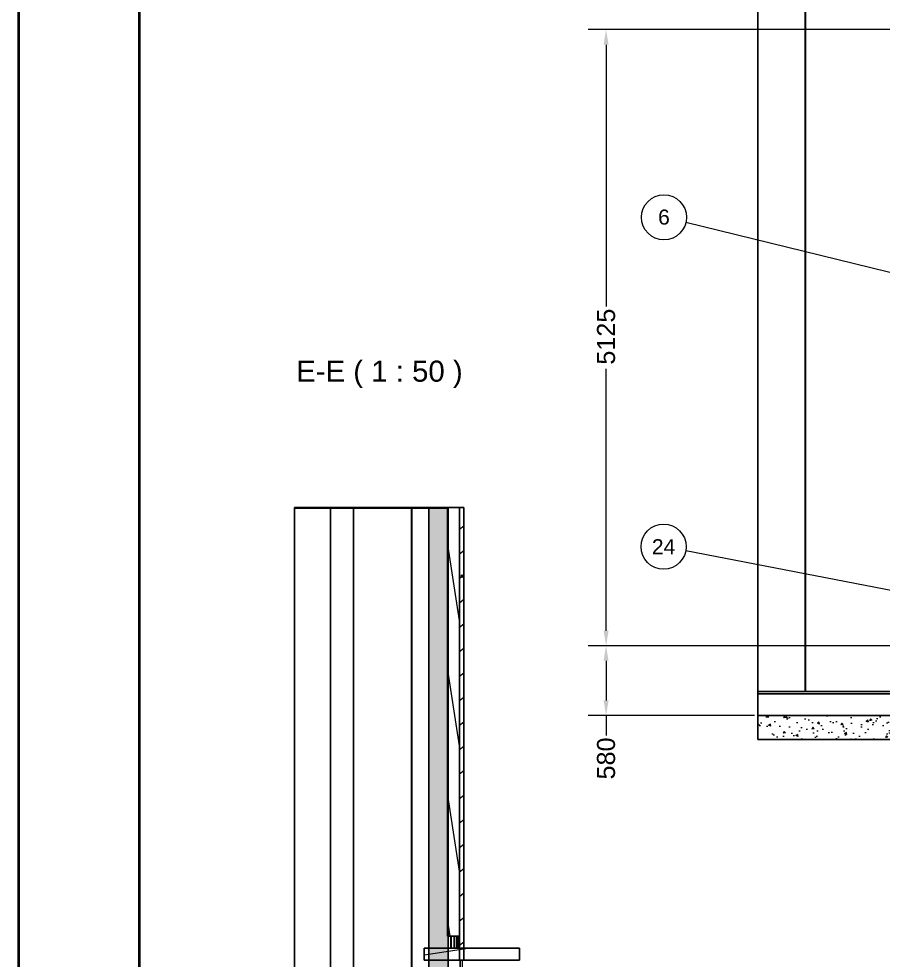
# Model space of a CAD drawing. Header units: millimetres. Extents: x -4172 to 126100, y -2 to 142133.
# Drawn here: x 0 to 14380, y 9305 to 24966 of the extents above; entities that cross this region are included whole.
import ezdxf

# ---------------------------------------------------------------- set-up
doc = ezdxf.new("R2010")
doc.units = ezdxf.units.MM
doc.header["$LTSCALE"] = 100
doc.layers.get('0').update_dxf_attribs({"lineweight": 18})
for name, color, linetype, lineweight in [('Border', 7, 'Continuous', 35), ('Dimension', 7, 'Continuous', 18), ('Hatch', 7, 'Continuous', 18), ('Symbol', 7, 'Continuous', 18), ('Visible', 7, 'Continuous', 25)]:
    doc.layers.add(name, color=color, linetype=linetype, lineweight=lineweight)
doc.layers.add('P_Biomass (BM)', color=150, linetype='Continuous', lineweight=18, true_color=0x007fff)
doc.styles.add('Label Text', font='arial.ttf')
doc.styles.add('Note Text', font='arial.ttf')
doc.styles.add('Title', font='arial.ttf')
doc.dimstyles.new('Default - Method 2b', dxfattribs={"dimscale": 100, "dimtxt": 3, "dimasz": 2.5, "dimexe": 3, "dimexo": 0.5, "dimgap": 0.7, "dimtad": 0, "dimtoh": 1, "dimdec": 1, "dimrnd": 1e-08, "dimtxsty": 'Title', "dimcen": 0.09, "dimdle": 10, "dimclrd": 256, "dimclre": 256, "dimclrt": 7, "dimadec": 0, "dimazin": 2, "dimtfac": 0.833333, "dimtdec": 1, "dimtmove": 0, "dimatfit": 3, "dimfxl": 1, "dimtolj": 1, "dimlwd": -1, "dimlwe": -1, "dimarcsym": 0})
pattern_1 = [(188.7578, (0, 0), (48.342, -313.798), [])]

# ---------------------------------------------------------------- blocks, each defined once
blk = doc.blocks.new('Borders Bigadan Border')
at = {"layer": 'Border'}
for p, q in [((0, 0), (0, 594)), ((20, 589), (20, 5))]:
    blk.add_line(p, q, dxfattribs=at)
blk = doc.blocks.new('Balloon36')
at = {"layer": 'Symbol'}
for p, q in [((180.31, 147.77), (110.95, 161.13)), ((180.41, 148.26), (180.22, 147.28)), ((180.22, 147.28), (182.77, 147.3)), ((180.31, 147.77), (182.77, 147.3)), ((182.77, 147.3), (180.41, 148.26))]:
    blk.add_line(p, q, dxfattribs=at)
at = {"layer": 'Symbol', "flags": 128}
blk.add_lwpolyline([(180.22, 147.28), (182.77, 147.3), (180.41, 148.26), (180.22, 147.28)], dxfattribs=at)
at = {"layer": 'Symbol'}
blk.add_circle((107.27, 161.84), 3.75, dxfattribs=at)
blk.add_solid([(180.22, 147.28), (182.77, 147.3), (180.41, 148.26), (180.22, 147.28)], dxfattribs=at)
at = {"layer": 'Symbol', "insert": (107.27, 161.84), "char_height": 2.5, "attachment_point": 5, "style": 'Note Text'}
blk.add_mtext('24', dxfattribs=at)
blk = doc.blocks.new('Balloon37')
at = {"layer": 'Symbol'}
for p, q in [((185.64, 197.47), (110.96, 215.75)), ((185.76, 197.96), (185.52, 196.99)), ((185.64, 197.47), (188.07, 196.88)), ((188.07, 196.88), (185.76, 197.96)), ((185.52, 196.99), (188.07, 196.88))]:
    blk.add_line(p, q, dxfattribs=at)
at = {"layer": 'Symbol', "flags": 128}
blk.add_lwpolyline([(185.52, 196.99), (188.07, 196.88), (185.76, 197.96), (185.52, 196.99)], dxfattribs=at)
at = {"layer": 'Symbol'}
blk.add_circle((107.33, 216.64), 3.75, dxfattribs=at)
blk.add_solid([(185.52, 196.99), (188.07, 196.88), (185.76, 197.96), (185.52, 196.99)], dxfattribs=at)
at = {"layer": 'Symbol', "insert": (107.33, 216.66), "char_height": 2.5, "attachment_point": 5, "style": 'Note Text'}
blk.add_mtext('6', dxfattribs=at)
blk = doc.blocks.new('*D96')
at = {"layer": 'Defpoints', "color": 0, "transparency": 16777216}
for p in [(9770, 24786), (18921, 24786), (18423, 14536)]:
    blk.add_point(p, dxfattribs=at)
at = {"layer": 'Dimension', "transparency": 16777216}
for p, q in [((18871, 24786), (9470, 24786)), ((9770, 24536), (9770, 20180)), ((9770, 14786), (9770, 19142)), ((18373, 14536), (9470, 14536))]:
    blk.add_line(p, q, dxfattribs=at)
for points in [[(9728, 24536), (9812, 24536), (9770, 24786)], [(9728, 14786), (9812, 14786), (9770, 14536)]]:
    blk.add_solid(points, dxfattribs=at)
at = {"layer": 'Dimension', "color": 7, "transparency": 16777216, "insert": (9923, 19212), "char_height": 300, "attachment_point": 7, "rotation": 90, "style": 'Title'}
blk.add_mtext('\\A1;5125', dxfattribs=at)
blk = doc.blocks.new('*D97')
at = {"layer": 'Defpoints', "color": 0, "transparency": 16777216}
for p in [(9770, 14536), (18423, 14536), (12292, 13376)]:
    blk.add_point(p, dxfattribs=at)
at = {"layer": 'Dimension', "transparency": 16777216}
for p, q in [((18373, 14536), (9470, 14536)), ((9770, 14286), (9770, 13626)), ((12242, 13376), (9470, 13376)), ((9770, 13376), (9770, 13042))]:
    blk.add_line(p, q, dxfattribs=at)
for points in [[(9728, 14286), (9812, 14286), (9770, 14536)], [(9728, 13626), (9812, 13626), (9770, 13376)]]:
    blk.add_solid(points, dxfattribs=at)
at = {"layer": 'Dimension', "color": 7, "transparency": 16777216, "insert": (9923, 12311), "char_height": 300, "attachment_point": 7, "rotation": 90, "style": 'Title'}
blk.add_mtext('\\A1;580', dxfattribs=at)

msp = doc.modelspace()

# ---------------------------------------------------------------- hatches: boundary and pattern name
at = {"layer": 'Hatch'}
h = msp.add_hatch(dxfattribs=at)
h.set_pattern_fill('AR-CONC', color=256, scale=53.832768, angle=113.757602, style=0)
h.set_pattern_definition([(163.7576, (0, 0), (-124.6373, 367.01), [40.3746, -444.12]), (108.7576, (0, 0), (-340.52, -231.496), [32.3, -355.296]), (214.209, (-10.4, 30.6), (-465.157, 135.514), [34.313, -377.444]), (159.9418, (-98.54, -43.38), (-149.905, 561.736), [60.562, -666.18]), (210.3932, (-111.03, 3.44), (-682.662, 249.254), [51.47, -566.167]), (104.9418, (-98.54, -43.4), (-682.662, 249.254), [48.45, -532.944]), (134.7576, (-95.6, 16.74), (68.9196, 381.4193), [40.3746, -444.12]), (79.7576, (-95.6, 16.74), (-410.057, -37.383), [32.3, -355.296]), (185.209, (-89.85, 48.52), (-341.137, 344.036), [34.313, -377.444]), (151.2576, (0, 0), (-166.6569, -66.2051), [0, -350.9896, 0, -360.6795, 0, -356.642]), (121.2576, (0, 0), (-251.3833, 44.0786), [0, -205.6412, 0, -342.9147, 0, -135.9277]), (81.2576, (48.36, -109.87), (-104.6598, 267.9106), [0, -134.582, 0, -419.8956, 0, -557.1692]), (71.2576, (70.05, -159.14), (-175.801, 265.6306), [0, -174.9565, 0, -278.8537, 0, -395.671])])
h.paths.add_polyline_path([(6820.74, 4764.61), (7141.56, 4764.61), (7141.56, 9304.61), (7141.56, 9504.61), (7141.56, 9704.61), (7141.56, 16824.61), (7133.76, 16824.61), (6820.74, 16824.61), (6820.74, 9504.61), (6820.74, 9304.61)])
h = msp.add_hatch(dxfattribs=at)
h.set_pattern_fill('ANSI31', color=256, scale=2540, angle=53.757624, style=0)
h.set_pattern_definition([(98.7576, (0, 0), (-313.7984, -48.341), [])])
h.paths.add_polyline_path([(7133.76, 16834.61), (7133.76, 16824.61), (7133.76, 9704.61), (7141.56, 9704.61), (7333.76, 9704.61), (7333.76, 16834.61)])
h = msp.add_hatch(dxfattribs=at)
h.set_pattern_fill('ANSI31', color=256, scale=2540, angle=173.757847, style=0)
h.set_pattern_definition([(218.7578, (0, 0), (198.7646, -247.586), [])])
h.paths.add_polyline_path([(7403.76, 16834.61), (7333.76, 16834.61), (7333.76, 9704.61), (7333.76, 9504.61), (7333.76, 9304.61), (7403.76, 9304.61), (7403.76, 9504.61)])
h = msp.add_hatch(dxfattribs=at)
h.set_pattern_fill('ANSI31', color=256, scale=2540, angle=143.757777, style=0)
h.set_pattern_definition(pattern_1)
edge = h.paths.add_edge_path()
edge.add_ellipse((7378.01, 15694.61), major_axis=(-18.07, 0), ratio=0.99601744, start_angle=0, end_angle=360)
h = msp.add_hatch(dxfattribs=at)
h.set_pattern_fill('AR-CONC', color=256, scale=53.832768, angle=138.279013, style=0)
h.set_pattern_definition([(188.279, (0, 0), (-265.717, 282.179), [40.3746, -444.1203]), (133.279, (0, 0), (-213.729, -351.9433), [32.2997, -355.296]), (238.7305, (-22.14, 23.5), (-479.446, -69.764), [34.313, -377.444]), (184.4632, (-71.65, -80.36), (-369.524, 448.855), [60.562, -666.18]), (234.9146, (-102.45, -42.96), (-724.539, -56.554), [51.47, -566.167]), (129.4632, (-71.65, -80.36), (-724.539, -56.554), [48.45, -532.944]), (159.279, (-93.92, -24.44), (-95.5982, 375.6216), [40.3746, -444.1203]), (104.279, (-93.9, -24.44), (-357.557, -204.199), [32.2997, -355.296]), (209.7305, (-101.9, 6.86), (-453.155, 171.423), [34.313, -377.444]), (175.779, (0, 0), (-124.14815, -129.402), [0, -350.9896, 0, -360.6795, 0, -356.642]), (145.779, (0, 0), (-247.0042, -64.2295), [0, -205.6412, 0, -342.9147, 0, -135.9277]), (105.779, (89.6, -79.89), (-206.4119, 200.3094), [0, -134.582, 0, -419.8956, 0, -557.1692]), (95.779, (129.78, -115.72), (-270.1905, 168.709), [0, -174.9565, 0, -278.8537, 0, -395.6708])])
h.paths.add_polyline_path([(12292.46, 13375.84), (12292.46, 12975.84), (20529.47, 12975.84), (20529.47, 13375.84), (20529.47, 13735.84), (20301.34, 13775.84), (19852.02, 13775.84), (19852.02, 13435.84), (19555.29, 13435.84), (19555.29, 13775.84), (19428.79, 13775.84), (19078.56, 13735.84), (19078.56, 13375.84)])
h = msp.add_hatch(dxfattribs=at)
h.set_pattern_fill('ANSI31', color=256, scale=2540, angle=143.757777, style=0)
h.set_pattern_definition(pattern_1)
h.paths.add_polyline_path([(8329.61, 9504.61), (7403.76, 9504.61), (7333.76, 9504.61), (7141.56, 9504.61), (6820.74, 9504.61), (6743.59, 9504.61), (6743.59, 9304.61), (6820.74, 9304.61), (7141.56, 9304.61), (8329.61, 9304.61)])

# ---------------------------------------------------------------- linework, layer by layer
at = {"layer": 'P_Biomass (BM)'}
msp.add_line((7376.11, 9304.61), (7376.11, 6074.26), dxfattribs=at)
at = {"layer": 'Visible'}
for p, q in [((12292.46, 13775.84), (12292.46, 25495.84)), ((13079.72, 13775.84), (13079.72, 25495.84)), ((13087.68, 13775.84), (13087.68, 25495.84)), ((4587.61, 16824.61), (4587.61, 16834.61)), ((4587.61, 16834.61), (7133.76, 16834.61)), ((4587.61, 8024.61), (4587.61, 16824.61)), ((4587.61, 16824.61), (5183.54, 16824.61)), ((5183.54, 16824.61), (5565.24, 16824.61)), ((5183.54, 5472.38), (5183.54, 16824.61)), ((5565.24, 16824.61), (5568.94, 16824.61)), ((5568.94, 16824.61), (6534.59, 16824.61)), ((5568.94, 5858.65), (5568.94, 16824.61)), ((6534.59, 6004.31), (6534.59, 16824.61)), ((6534.59, 16824.61), (6536.41, 16824.61)), ((6536.41, 6004.31), (6536.41, 16824.61)), ((6536.41, 16824.61), (6820.74, 16824.61)), ((6820.74, 16824.61), (6820.74, 4764.61)), ((7141.56, 16824.61), (6820.74, 16824.61)), ((7133.76, 16834.61), (7133.76, 9704.61)), ((7333.76, 16834.61), (7133.76, 16834.61)), ((7141.56, 4764.61), (7141.56, 16824.61)), ((7333.76, 9704.61), (7333.76, 16834.61)), ((7403.76, 16834.61), (7333.76, 16834.61)), ((7333.76, 16834.61), (7333.76, 9304.61)), ((7403.76, 9304.61), (7403.76, 16834.61)), ((15267.85, 13775.84), (12292.46, 13775.84)), ((12292.46, 13375.84), (12292.46, 13735.84)), ((17356.73, 13735.84), (12292.46, 13735.84)), ((12292.46, 13375.84), (12292.46, 12975.84)), ((19078.56, 13375.84), (12292.46, 13375.84)), ((12292.46, 12975.84), (20529.47, 12975.84)), ((7133.76, 9704.61), (7333.76, 9704.61)), ((7185.57, 9504.61), (7185.57, 9704.61)), ((7193.89, 9704.61), (7193.89, 9504.61)), ((7242.15, 9504.61), (7242.15, 9704.61)), ((7248.67, 9704.61), (7248.67, 9504.61)), ((7285.2, 9504.61), (7285.2, 9704.61)), ((7289.91, 9704.61), (7289.91, 9504.61)), ((7314.71, 9504.61), (7314.71, 9704.61)), ((7317.62, 9704.61), (7317.62, 9504.61)), ((7330.66, 9504.61), (7330.66, 9704.61)), ((7331.76, 9704.61), (7331.76, 9504.61)), ((8329.61, 9504.61), (6743.59, 9504.61)), ((6743.59, 9504.61), (6743.59, 9304.61)), ((8329.61, 9504.61), (8329.61, 9304.61)), ((6743.59, 9304.61), (8329.61, 9304.61)), ((7333.76, 9304.61), (7403.76, 9304.61)), ((7340.11, 9304.61), (7340.11, 6113.91))]:
    msp.add_line(p, q, dxfattribs=at)
msp.add_ellipse((7378.01, 15694.61), major_axis=(-18.07, 0), ratio=0.99601744, dxfattribs=at)
msp.add_rational_spline([(12292.46, 13735.84), (12292.46, 13755.55), (12292.46, 13775.84)], [1.00000651074, 1.00005267442, 1], degree=2, dxfattribs=at)

# ---------------------------------------------------------------- block references
at = {"xscale": 100, "yscale": 100, "zscale": 100}
msp.add_blockref('Borders Bigadan Border', (0, 0), dxfattribs=at)
at = {"layer": 'Symbol', "xscale": 100, "yscale": 100, "zscale": 100}
for name in ['Balloon37', 'Balloon36']:
    msp.add_blockref(name, (0, 0), dxfattribs=at)

# ---------------------------------------------------------------- texts
at = {"layer": 'Symbol', "insert": (4613.27, 18823.91), "char_height": 350, "attachment_point": 7, "style": 'Label Text'}
msp.add_mtext('E-E ( 1 : 50 )', dxfattribs=at)

# ---------------------------------------------------------------- dimensions: what is measured, and where the dimension line sits
at = {"layer": 'Dimension'}
for base, p1, p2, override, picture, middle in [((9769.96, 24785.84), (18422.93, 14535.84), (18921.46, 24785.84), {"dimgap": 0.7, "dimtoh": 0, "dimdec": 1, "dimlfac": 0.5, "dimtol": 0, "dimlim": 0, "dimtp": 0, "dimtm": 0, "dimtdec": 1, "dimtofl": 0, "dimatfit": 1}, '*D96', (9769.96, 19660.84)), ((9769.96, 14535.84), (12292.46, 13375.84), (18422.93, 14535.84), {"dimgap": 0.7, "dimtoh": 0, "dimdec": 1, "dimlfac": 0.5, "dimtol": 0, "dimlim": 0, "dimtp": 0, "dimtm": 0, "dimtdec": 1, "dimtofl": 0, "dimatfit": 2}, '*D97', (9769.96, 12641.58))]:
    dim = msp.add_linear_dim(base=base, p1=p1, p2=p2, angle=90, dimstyle='Default - Method 2b', override=override, dxfattribs=at)
    dim.commit()
    dim.dimension.update_dxf_attribs({"geometry": picture, "text_midpoint": middle, "dimtype": 160})

doc.saveas('drawing.dxf')
